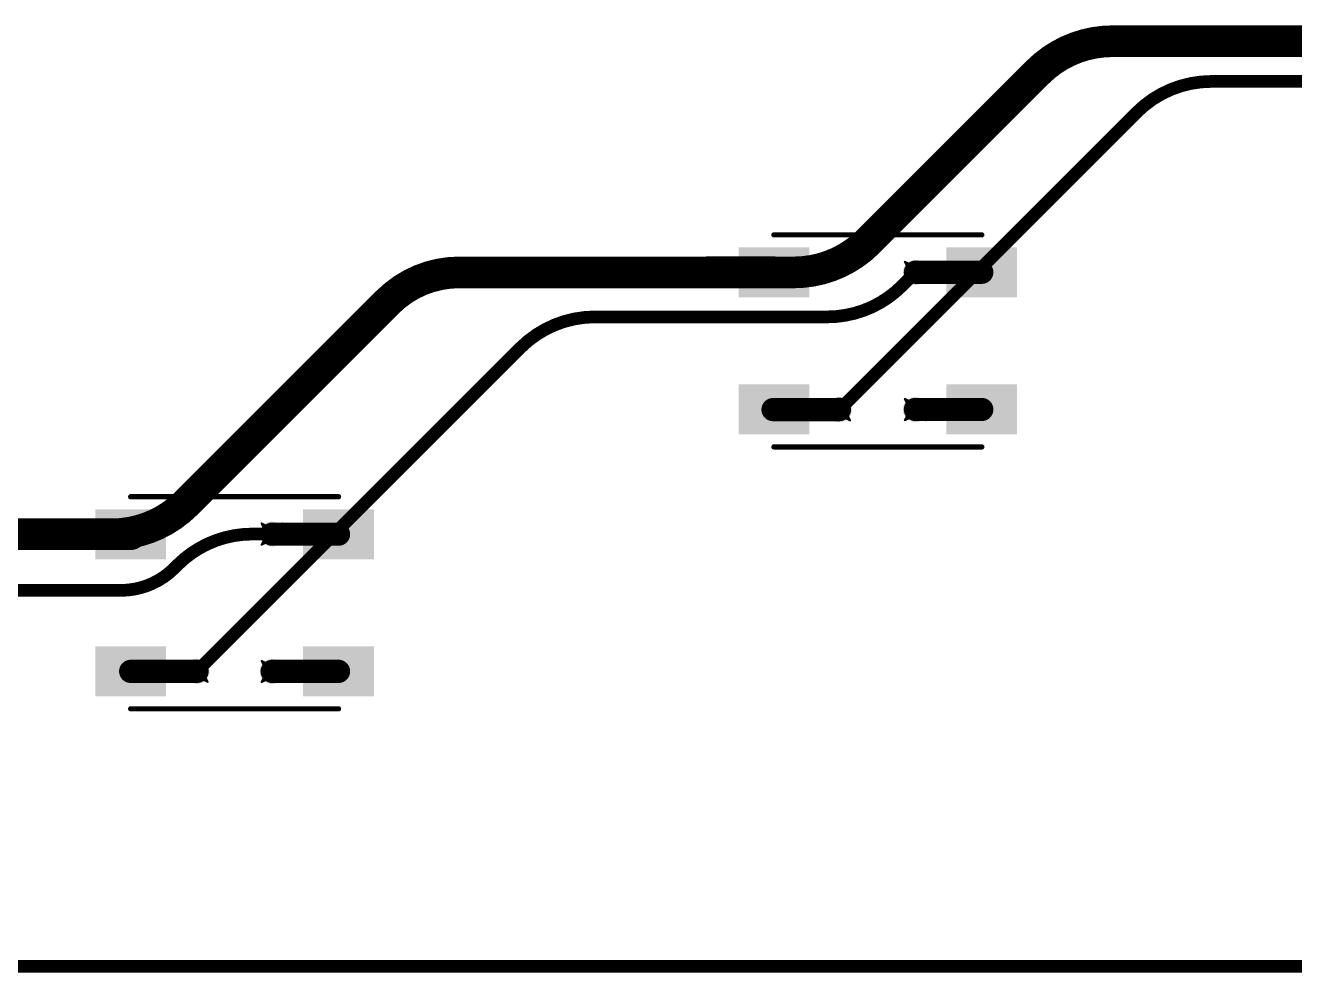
# Model space of a CAD drawing. Header units: inches. Extents: x -11 to 1110, y -7 to 455.
# Drawn here: x 18.08 to 48.62, y 227.36 to 250.14 of the extents above; entities that cross this region are included whole.
import ezdxf

# ---------------------------------------------------------------- set-up
doc = ezdxf.new("R2010")
doc.units = ezdxf.units.IN
for name, color, linetype in [('Bottom Layer', 5, 'Continuous'), ('Drill Drawing', 1, 'Continuous'), ('Top Layer', 1, 'Continuous'), ('Top Overlay', 2, 'Continuous'), ('Top Paste', 8, 'Continuous'), ('Top Solder', 216, 'Continuous'), ('Via Holes', 16, 'Continuous')]:
    doc.layers.add(name, color=color, linetype=linetype)

# ---------------------------------------------------------------- blocks, each defined once
blk = doc.blocks.new('WS2812B_B_W_215')
at = {"layer": 'Top Layer'}
for points in [[(-3.24999985, 2.15000078), (-1.75000031, 2.15000078), (-1.75000031, 1.15000278), (-3.24999985, 1.15000278)], [(3.24999985, 1.15000278), (1.75000031, 1.15000278), (1.75000031, 2.15000078), (3.24999985, 2.15000078)], [(-3.24999985, -1.15000024), (-1.75000031, -1.15000024), (-1.75000031, -2.14999824), (-3.24999985, -2.14999824)], [(1.75000031, -1.15000024), (3.24999985, -1.15000024), (3.24999985, -2.14999824), (1.75000031, -2.14999824)]]:
    blk.add_hatch(color=1, dxfattribs=at).paths.add_polyline_path(points)
at = {"layer": 'Top Paste'}
for points in [[(-3.24999985, 2.15000078), (-1.75000031, 2.15000078), (-1.75000031, 1.15000278), (-3.24999985, 1.15000278)], [(3.24999985, 1.15000278), (1.75000031, 1.15000278), (1.75000031, 2.15000078), (3.24999985, 2.15000078)], [(-3.24999985, -1.15000024), (-1.75000031, -1.15000024), (-1.75000031, -2.14999824), (-3.24999985, -2.14999824)], [(1.75000031, -1.15000024), (3.24999985, -1.15000024), (3.24999985, -2.14999824), (1.75000031, -2.14999824)]]:
    blk.add_hatch(color=8, dxfattribs=at).paths.add_polyline_path(points)
at = {"layer": 'Top Solder'}
for points in [[(-3.35159985, 2.25160078), (-1.64840031, 2.25160078), (-1.64840031, 1.04840278), (-3.35159985, 1.04840278)], [(3.35159985, 1.04840278), (1.64840031, 1.04840278), (1.64840031, 2.25160078), (3.35159985, 2.25160078)], [(-3.35159985, -1.04840024), (-1.64840031, -1.04840024), (-1.64840031, -2.25159824), (-3.35159985, -2.25159824)], [(1.64840031, -1.04840024), (3.35159985, -1.04840024), (3.35159985, -2.25159824), (1.64840031, -2.25159824)]]:
    blk.add_hatch(color=216, dxfattribs=at).paths.add_polyline_path(points)
at = {"layer": 'Top Overlay'}
for points in [[(-2.50000008, 2.55080008, 0.127, 0.127, 0), (2.50000008, 2.55080008, 0.127, 0.127, 0)], [(-3.556, 1.8034, 0.254, 0.254, 0), (-3.429, 1.6764, 0.254, 0.254, 0)], [(-3.556, 1.5494, 0.254, 0.254, 0), (-3.556, 1.8034, 0.254, 0.254, 0)], [(-3.556, 1.5494, 0.254, 0.254, 0), (-3.429, 1.6764, 0.254, 0.254, 0)], [(-2.50000008, -2.55079754, 0.127, 0.127, 0), (2.50000008, -2.55079754, 0.127, 0.127, 0)]]:
    blk.add_lwpolyline(points, format="xyseb", dxfattribs=at)
for points in [[(-2.53175008, 2.55080008, 0.0635, 0.0635, 1), (-2.46825008, 2.55080008, 0.0635, 0.0635, 1)], [(2.46825008, 2.55080008, 0.0635, 0.0635, 1), (2.53175008, 2.55080008, 0.0635, 0.0635, 1)], [(-3.619499999999999, 1.8034, 0.127, 0.127, 1), (-3.4925, 1.8034, 0.127, 0.127, 1)], [(-3.619499999999999, 1.8034, 0.127, 0.127, 1), (-3.4925, 1.8034, 0.127, 0.127, 1)], [(-3.619499999999999, 1.5494, 0.127, 0.127, 1), (-3.4925, 1.5494, 0.127, 0.127, 1)], [(-3.619499999999999, 1.5494, 0.127, 0.127, 1), (-3.4925, 1.5494, 0.127, 0.127, 1)], [(-3.4925, 1.6764, 0.127, 0.127, 1), (-3.3655, 1.6764, 0.127, 0.127, 1)], [(-3.4925, 1.6764, 0.127, 0.127, 1), (-3.3655, 1.6764, 0.127, 0.127, 1)], [(-2.53175008, -2.55079754, 0.0635, 0.0635, 1), (-2.46825008, -2.55079754, 0.0635, 0.0635, 1)], [(2.46825008, -2.55079754, 0.0635, 0.0635, 1), (2.53175008, -2.55079754, 0.0635, 0.0635, 1)]]:
    blk.add_lwpolyline(points, format="xyseb", close=True, dxfattribs=at)
blk = doc.blocks.new('WS2812B_B_W_224')
at = {"layer": 'Top Layer'}
for points in [[(-3.24999985, 2.15000078), (-1.75000031, 2.15000078), (-1.75000031, 1.15000278), (-3.24999985, 1.15000278)], [(3.24999985, 1.15000278), (1.75000031, 1.15000278), (1.75000031, 2.15000078), (3.24999985, 2.15000078)], [(-3.24999985, -1.15000024), (-1.75000031, -1.15000024), (-1.75000031, -2.14999824), (-3.24999985, -2.14999824)], [(1.75000031, -1.15000024), (3.24999985, -1.15000024), (3.24999985, -2.14999824), (1.75000031, -2.14999824)]]:
    blk.add_hatch(color=1, dxfattribs=at).paths.add_polyline_path(points)
at = {"layer": 'Top Paste'}
for points in [[(-3.24999985, 2.15000078), (-1.75000031, 2.15000078), (-1.75000031, 1.15000278), (-3.24999985, 1.15000278)], [(3.24999985, 1.15000278), (1.75000031, 1.15000278), (1.75000031, 2.15000078), (3.24999985, 2.15000078)], [(-3.24999985, -1.15000024), (-1.75000031, -1.15000024), (-1.75000031, -2.14999824), (-3.24999985, -2.14999824)], [(1.75000031, -1.15000024), (3.24999985, -1.15000024), (3.24999985, -2.14999824), (1.75000031, -2.14999824)]]:
    blk.add_hatch(color=8, dxfattribs=at).paths.add_polyline_path(points)
at = {"layer": 'Top Solder'}
for points in [[(-3.35159985, 2.25160078), (-1.64840031, 2.25160078), (-1.64840031, 1.04840278), (-3.35159985, 1.04840278)], [(3.35159985, 1.04840278), (1.64840031, 1.04840278), (1.64840031, 2.25160078), (3.35159985, 2.25160078)], [(-3.35159985, -1.04840024), (-1.64840031, -1.04840024), (-1.64840031, -2.25159824), (-3.35159985, -2.25159824)], [(1.64840031, -1.04840024), (3.35159985, -1.04840024), (3.35159985, -2.25159824), (1.64840031, -2.25159824)]]:
    blk.add_hatch(color=216, dxfattribs=at).paths.add_polyline_path(points)
at = {"layer": 'Top Overlay'}
for points in [[(-2.50000008, 2.55080008, 0.127, 0.127, 0), (2.50000008, 2.55080008, 0.127, 0.127, 0)], [(-3.556, 1.8034, 0.254, 0.254, 0), (-3.429, 1.6764, 0.254, 0.254, 0)], [(-3.556, 1.5494, 0.254, 0.254, 0), (-3.556, 1.8034, 0.254, 0.254, 0)], [(-3.556, 1.5494, 0.254, 0.254, 0), (-3.429, 1.6764, 0.254, 0.254, 0)], [(-2.50000008, -2.55079754, 0.127, 0.127, 0), (2.50000008, -2.55079754, 0.127, 0.127, 0)]]:
    blk.add_lwpolyline(points, format="xyseb", dxfattribs=at)
for points in [[(-2.53175008, 2.55080008, 0.0635, 0.0635, 1), (-2.46825008, 2.55080008, 0.0635, 0.0635, 1)], [(2.46825008, 2.55080008, 0.0635, 0.0635, 1), (2.53175008, 2.55080008, 0.0635, 0.0635, 1)], [(-3.619499999999999, 1.8034, 0.127, 0.127, 1), (-3.4925, 1.8034, 0.127, 0.127, 1)], [(-3.619499999999999, 1.8034, 0.127, 0.127, 1), (-3.4925, 1.8034, 0.127, 0.127, 1)], [(-3.619499999999999, 1.5494, 0.127, 0.127, 1), (-3.4925, 1.5494, 0.127, 0.127, 1)], [(-3.619499999999999, 1.5494, 0.127, 0.127, 1), (-3.4925, 1.5494, 0.127, 0.127, 1)], [(-3.4925, 1.6764, 0.127, 0.127, 1), (-3.3655, 1.6764, 0.127, 0.127, 1)], [(-3.4925, 1.6764, 0.127, 0.127, 1), (-3.3655, 1.6764, 0.127, 0.127, 1)], [(-2.53175008, -2.55079754, 0.0635, 0.0635, 1), (-2.46825008, -2.55079754, 0.0635, 0.0635, 1)], [(2.46825008, -2.55079754, 0.0635, 0.0635, 1), (2.53175008, -2.55079754, 0.0635, 0.0635, 1)]]:
    blk.add_lwpolyline(points, format="xyseb", close=True, dxfattribs=at)

msp = doc.modelspace()

# ---------------------------------------------------------------- hatches: boundary and pattern name
at = {"layer": 'Bottom Layer'}
h = msp.add_hatch(color=5, dxfattribs=at)
edge = h.paths.add_edge_path()
edge.add_arc((34.49517104, 244.19920934), 0.2999994, 0, 360)
h = msp.add_hatch(color=5, dxfattribs=at)
edge = h.paths.add_edge_path()
edge.add_arc((39.4951712, 244.19920934), 0.2999994, 0, 360)
h = msp.add_hatch(color=5, dxfattribs=at)
edge = h.paths.add_edge_path()
edge.add_arc((37.6656219, 240.89581742), 0.2999994, 0, 360)
h = msp.add_hatch(color=5, dxfattribs=at)
edge = h.paths.add_edge_path()
edge.add_arc((39.4951712, 240.89920832), 0.2999994, 0, 360)
h = msp.add_hatch(color=5, dxfattribs=at)
edge = h.paths.add_edge_path()
edge.add_arc((19.02136912, 237.8986098), 0.2999994, 0, 360)
h = msp.add_hatch(color=5, dxfattribs=at)
edge = h.paths.add_edge_path()
edge.add_arc((24.02136928, 237.9053916), 0.2999994, 0, 360)
h = msp.add_hatch(color=5, dxfattribs=at)
edge = h.paths.add_edge_path()
edge.add_arc((22.2126302, 234.60539058), 0.2999994, 0, 360)
h = msp.add_hatch(color=5, dxfattribs=at)
edge = h.paths.add_edge_path()
edge.add_arc((24.02136928, 234.59860878), 0.2999994, 0, 360)
at = {"layer": 'Top Layer'}
h = msp.add_hatch(color=1, dxfattribs=at)
edge = h.paths.add_edge_path()
edge.add_arc((34.49517104, 244.19920934), 0.2999994, 0, 360)
h = msp.add_hatch(color=1, dxfattribs=at)
edge = h.paths.add_edge_path()
edge.add_arc((39.4951712, 244.19920934), 0.2999994, 0, 360)
h = msp.add_hatch(color=1, dxfattribs=at)
edge = h.paths.add_edge_path()
edge.add_arc((37.6656219, 240.89581742), 0.2999994, 0, 360)
h = msp.add_hatch(color=1, dxfattribs=at)
edge = h.paths.add_edge_path()
edge.add_arc((39.4951712, 240.89920832), 0.2999994, 0, 360)
h = msp.add_hatch(color=1, dxfattribs=at)
edge = h.paths.add_edge_path()
edge.add_arc((19.02136912, 237.8986098), 0.2999994, 0, 360)
h = msp.add_hatch(color=1, dxfattribs=at)
edge = h.paths.add_edge_path()
edge.add_arc((24.02136928, 237.9053916), 0.2999994, 0, 360)
h = msp.add_hatch(color=1, dxfattribs=at)
edge = h.paths.add_edge_path()
edge.add_arc((22.2126302, 234.60539058), 0.2999994, 0, 360)
h = msp.add_hatch(color=1, dxfattribs=at)
edge = h.paths.add_edge_path()
edge.add_arc((24.02136928, 234.59860878), 0.2999994, 0, 360)
at = {"layer": 'Via Holes'}
h = msp.add_hatch(color=7, dxfattribs=at)
edge = h.paths.add_edge_path()
edge.add_arc((34.49517104, 244.19920934), 0.1499997, 0, 360)
h = msp.add_hatch(color=7, dxfattribs=at)
edge = h.paths.add_edge_path()
edge.add_arc((39.4951712, 244.19920934), 0.1499997, 0, 360)
h = msp.add_hatch(color=7, dxfattribs=at)
edge = h.paths.add_edge_path()
edge.add_arc((37.6656219, 240.89581742), 0.1499997, 0, 360)
h = msp.add_hatch(color=7, dxfattribs=at)
edge = h.paths.add_edge_path()
edge.add_arc((39.4951712, 240.89920832), 0.1499997, 0, 360)
h = msp.add_hatch(color=7, dxfattribs=at)
edge = h.paths.add_edge_path()
edge.add_arc((19.02136912, 237.8986098), 0.1499997, 0, 360)
h = msp.add_hatch(color=7, dxfattribs=at)
edge = h.paths.add_edge_path()
edge.add_arc((24.02136928, 237.9053916), 0.1499997, 0, 360)
h = msp.add_hatch(color=7, dxfattribs=at)
edge = h.paths.add_edge_path()
edge.add_arc((22.2126302, 234.60539058), 0.1499997, 0, 360)
h = msp.add_hatch(color=7, dxfattribs=at)
edge = h.paths.add_edge_path()
edge.add_arc((24.02136928, 234.59860878), 0.1499997, 0, 360)

# ---------------------------------------------------------------- linework, layer by layer
at = {"layer": 'Bottom Layer'}
for points in [[(42.43826158, 249.01646158, 0.7619999999999999, 0.7619999999999999, -0.198912367379658), (44.23431336, 249.7604098, 0.7619999999999999, 0.7619999999999999, 0)], [(44.23431336, 249.7604098, 0.7619999999999999, 0.7619999999999999, 0), (50.18716912, 249.7604098, 0.7619999999999999, 0.7619999999999999, 0)], [(38.36495756, 244.94315756, 0.7619999999999999, 0.7619999999999999, 0), (42.43826158, 249.01646158, 0.7619999999999999, 0.7619999999999999, 0)], [(44.81885626, 248.04905178, 0.3048, 0.3048, -0.198912367379658), (46.61490804, 248.793, 0.3048, 0.3048, 0)], [(46.61490804, 248.793, 0.3048, 0.3048, 0), (53.16765592, 248.793, 0.3048, 0.3048, 0)], [(37.6656219, 240.89581742, 0.3048, 0.3048, 0), (44.81885626, 248.04905178, 0.3048, 0.3048, 0)], [(38.36495756, 244.94315756, 0.7619999999999999, 0.7619999999999999, -0.198912367379658), (36.56890578, 244.19920934, 0.7619999999999999, 0.7619999999999999, 0)], [(26.797, 243.4844, 0.7619999999999999, 0.7619999999999999, -0.198912367379658), (28.5227014, 244.19920934, 0.7619999999999999, 0.7619999999999999, 0)], [(28.5227014, 244.19920934, 0.7619999999999999, 0.7619999999999999, 0), (34.49517104, 244.19920934, 0.7619999999999999, 0.7619999999999999, 0)], [(34.49517104, 244.19920934, 0.7619999999999999, 0.7619999999999999, 0), (36.56890578, 244.19920934, 0.7619999999999999, 0.7619999999999999, 0)], [(39.16871008, 243.87274822, 0.3048, 0.3048, 0), (39.4951712, 244.19920934, 0.3048, 0.3048, 0)], [(39.16871008, 243.87274822, 0.3048, 0.3048, -0.198912367379658), (37.3726583, 243.1288, 0.3048, 0.3048, 0)], [(21.95515802, 238.64255802, 0.7619999999999999, 0.7619999999999999, 0), (26.797, 243.4844, 0.7619999999999999, 0.7619999999999999, 0)], [(29.9920914, 242.38485178, 0.3048, 0.3048, -0.198912367379658), (31.78814318, 243.1288, 0.3048, 0.3048, 0)], [(31.78814318, 243.1288, 0.3048, 0.3048, 0), (37.3726583, 243.1288, 0.3048, 0.3048, 0)], [(22.2126302, 234.60539058, 0.3048, 0.3048, 0), (29.9920914, 242.38485178, 0.3048, 0.3048, 0)], [(37.64480914, 240.89920832, 0.5588, 0.5588, 0), (37.65351879999999, 240.90791798, 0.5588, 0.5588, 0)], [(21.95515802, 238.64255802, 0.7619999999999999, 0.7619999999999999, -0.198912367379658), (20.15910624, 237.8986098, 0.7619999999999999, 0.7619999999999999, 0)], [(15.50691336, 237.8986098, 0.7619999999999999, 0.7619999999999999, 0), (19.02136912, 237.8986098, 0.7619999999999999, 0.7619999999999999, 0)], [(19.02136912, 237.8986098, 0.7619999999999999, 0.7619999999999999, 0), (20.15910624, 237.8986098, 0.7619999999999999, 0.7619999999999999, 0)], [(21.74404338, 237.16144338, 0.3048, 0.3048, -0.198912367379658), (23.54009516, 237.9053916, 0.3048, 0.3048, 0)], [(23.54009516, 237.9053916, 0.3048, 0.3048, 0), (24.02136928, 237.9053916, 0.3048, 0.3048, 0)], [(21.6662, 237.0836, 0.3048, 0.3048, 0), (21.74404338, 237.16144338, 0.3048, 0.3048, 0)], [(21.6662, 237.0836, 0.3048, 0.3048, -0.198912367379658), (20.3784581, 236.5502, 0.3048, 0.3048, 0)], [(15.621, 236.5502, 0.3048, 0.3048, 0), (20.3784581, 236.5502, 0.3048, 0.3048, 0)], [(13.3096, 227.5078, 0.3048, 0.3048, 0), (110.1598, 227.5078, 0.3048, 0.3048, 0)]]:
    msp.add_lwpolyline(points, format="xyseb", dxfattribs=at)
for points in [[(44.04381335999999, 249.7604098, 0.3809999999999999, 0.3809999999999999, 1), (44.42481335999999, 249.7604098, 0.3809999999999999, 0.3809999999999999, 1)], [(44.04381335999999, 249.7604098, 0.3809999999999999, 0.3809999999999999, 1), (44.42481335999999, 249.7604098, 0.3809999999999999, 0.3809999999999999, 1)], [(42.24776158, 249.01646158, 0.3809999999999999, 0.3809999999999999, 1), (42.62876158, 249.01646158, 0.3809999999999999, 0.3809999999999999, 1)], [(42.24776158, 249.01646158, 0.3809999999999999, 0.3809999999999999, 1), (42.62876158, 249.01646158, 0.3809999999999999, 0.3809999999999999, 1)], [(46.53870804, 248.793, 0.1524, 0.1524, 1), (46.69110804, 248.793, 0.1524, 0.1524, 1)], [(46.53870804, 248.793, 0.1524, 0.1524, 1), (46.69110804, 248.793, 0.1524, 0.1524, 1)], [(44.74265626, 248.04905178, 0.1524, 0.1524, 1), (44.89505626, 248.04905178, 0.1524, 0.1524, 1)], [(44.74265626, 248.04905178, 0.1524, 0.1524, 1), (44.89505626, 248.04905178, 0.1524, 0.1524, 1)], [(38.17445756, 244.94315756, 0.3809999999999999, 0.3809999999999999, 1), (38.55545755999999, 244.94315756, 0.3809999999999999, 0.3809999999999999, 1)], [(38.17445756, 244.94315756, 0.3809999999999999, 0.3809999999999999, 1), (38.55545755999999, 244.94315756, 0.3809999999999999, 0.3809999999999999, 1)], [(28.3322014, 244.19920934, 0.3809999999999999, 0.3809999999999999, 1), (28.7132014, 244.19920934, 0.3809999999999999, 0.3809999999999999, 1)], [(28.3322014, 244.19920934, 0.3809999999999999, 0.3809999999999999, 1), (28.7132014, 244.19920934, 0.3809999999999999, 0.3809999999999999, 1)], [(34.30467104, 244.19920934, 0.3809999999999999, 0.3809999999999999, 1), (34.68567104, 244.19920934, 0.3809999999999999, 0.3809999999999999, 1)], [(34.30467104, 244.19920934, 0.3809999999999999, 0.3809999999999999, 1), (34.68567104, 244.19920934, 0.3809999999999999, 0.3809999999999999, 1)], [(36.37840578, 244.19920934, 0.3809999999999999, 0.3809999999999999, 1), (36.75940577999999, 244.19920934, 0.3809999999999999, 0.3809999999999999, 1)], [(36.37840578, 244.19920934, 0.3809999999999999, 0.3809999999999999, 1), (36.75940577999999, 244.19920934, 0.3809999999999999, 0.3809999999999999, 1)], [(39.41897119999999, 244.19920934, 0.1524, 0.1524, 1), (39.57137119999999, 244.19920934, 0.1524, 0.1524, 1)], [(39.09251008, 243.87274822, 0.1524, 0.1524, 1), (39.24491008, 243.87274822, 0.1524, 0.1524, 1)], [(39.09251008, 243.87274822, 0.1524, 0.1524, 1), (39.24491008, 243.87274822, 0.1524, 0.1524, 1)], [(26.6065, 243.4844, 0.3809999999999999, 0.3809999999999999, 1), (26.9875, 243.4844, 0.3809999999999999, 0.3809999999999999, 1)], [(26.6065, 243.4844, 0.3809999999999999, 0.3809999999999999, 1), (26.9875, 243.4844, 0.3809999999999999, 0.3809999999999999, 1)], [(31.71194318, 243.1288, 0.1524, 0.1524, 1), (31.86434318, 243.1288, 0.1524, 0.1524, 1)], [(31.71194318, 243.1288, 0.1524, 0.1524, 1), (31.86434318, 243.1288, 0.1524, 0.1524, 1)], [(37.2964583, 243.1288, 0.1524, 0.1524, 1), (37.4488583, 243.1288, 0.1524, 0.1524, 1)], [(37.2964583, 243.1288, 0.1524, 0.1524, 1), (37.4488583, 243.1288, 0.1524, 0.1524, 1)], [(29.9158914, 242.38485178, 0.1524, 0.1524, 1), (30.0682914, 242.38485178, 0.1524, 0.1524, 1)], [(29.9158914, 242.38485178, 0.1524, 0.1524, 1), (30.0682914, 242.38485178, 0.1524, 0.1524, 1)], [(37.50510913999999, 240.89920832, 0.2794, 0.2794, 1), (37.78450914, 240.89920832, 0.2794, 0.2794, 1)], [(37.5138188, 240.90791798, 0.2794, 0.2794, 1), (37.7932188, 240.90791798, 0.2794, 0.2794, 1)], [(37.5894219, 240.89581742, 0.1524, 0.1524, 1), (37.7418219, 240.89581742, 0.1524, 0.1524, 1)], [(21.76465802, 238.64255802, 0.3809999999999999, 0.3809999999999999, 1), (22.14565802, 238.64255802, 0.3809999999999999, 0.3809999999999999, 1)], [(21.76465802, 238.64255802, 0.3809999999999999, 0.3809999999999999, 1), (22.14565802, 238.64255802, 0.3809999999999999, 0.3809999999999999, 1)], [(18.83086912, 237.8986098, 0.3809999999999999, 0.3809999999999999, 1), (19.21186912, 237.8986098, 0.3809999999999999, 0.3809999999999999, 1)], [(18.83086912, 237.8986098, 0.3809999999999999, 0.3809999999999999, 1), (19.21186912, 237.8986098, 0.3809999999999999, 0.3809999999999999, 1)], [(19.96860624, 237.8986098, 0.3809999999999999, 0.3809999999999999, 1), (20.34960624, 237.8986098, 0.3809999999999999, 0.3809999999999999, 1)], [(19.96860624, 237.8986098, 0.3809999999999999, 0.3809999999999999, 1), (20.34960624, 237.8986098, 0.3809999999999999, 0.3809999999999999, 1)], [(23.46389516, 237.9053916, 0.1524, 0.1524, 1), (23.61629516, 237.9053916, 0.1524, 0.1524, 1)], [(23.46389516, 237.9053916, 0.1524, 0.1524, 1), (23.61629516, 237.9053916, 0.1524, 0.1524, 1)], [(23.94516928, 237.9053916, 0.1524, 0.1524, 1), (24.09756928, 237.9053916, 0.1524, 0.1524, 1)], [(21.66784338, 237.16144338, 0.1524, 0.1524, 1), (21.82024338, 237.16144338, 0.1524, 0.1524, 1)], [(21.66784338, 237.16144338, 0.1524, 0.1524, 1), (21.82024338, 237.16144338, 0.1524, 0.1524, 1)], [(21.59, 237.0836, 0.1524, 0.1524, 1), (21.7424, 237.0836, 0.1524, 0.1524, 1)], [(21.59, 237.0836, 0.1524, 0.1524, 1), (21.7424, 237.0836, 0.1524, 0.1524, 1)], [(20.3022581, 236.5502, 0.1524, 0.1524, 1), (20.4546581, 236.5502, 0.1524, 0.1524, 1)], [(20.3022581, 236.5502, 0.1524, 0.1524, 1), (20.4546581, 236.5502, 0.1524, 0.1524, 1)], [(22.1364302, 234.60539058, 0.1524, 0.1524, 1), (22.2888302, 234.60539058, 0.1524, 0.1524, 1)]]:
    msp.add_lwpolyline(points, format="xyseb", close=True, dxfattribs=at)
at = {"layer": 'Drill Drawing'}
for points in [[(34.24117104, 244.45320934, 0.0508, 0.0508, 0), (34.49517104, 244.32620934, 0.0508, 0.0508, 0)], [(34.24117104, 244.45320934, 0.0508, 0.0508, 0), (34.36817104, 244.19920934, 0.0508, 0.0508, 0)], [(34.49517104, 244.32620934, 0.0508, 0.0508, 0), (34.74917103999999, 244.45320934, 0.0508, 0.0508, 0)], [(34.62217104, 244.19920934, 0.0508, 0.0508, 0), (34.74917103999999, 244.45320934, 0.0508, 0.0508, 0)], [(39.2411712, 244.45320934, 0.0508, 0.0508, 0), (39.4951712, 244.32620934, 0.0508, 0.0508, 0)], [(39.2411712, 244.45320934, 0.0508, 0.0508, 0), (39.3681712, 244.19920934, 0.0508, 0.0508, 0)], [(39.4951712, 244.32620934, 0.0508, 0.0508, 0), (39.7491712, 244.45320934, 0.0508, 0.0508, 0)], [(39.6221712, 244.19920934, 0.0508, 0.0508, 0), (39.7491712, 244.45320934, 0.0508, 0.0508, 0)], [(34.24117104, 243.94520934, 0.0508, 0.0508, 0), (34.36817104, 244.19920934, 0.0508, 0.0508, 0)], [(34.24117104, 243.94520934, 0.0508, 0.0508, 0), (34.49517104, 244.07220934, 0.0508, 0.0508, 0)], [(34.49517104, 244.07220934, 0.0508, 0.0508, 0), (34.74917103999999, 243.94520934, 0.0508, 0.0508, 0)], [(34.62217104, 244.19920934, 0.0508, 0.0508, 0), (34.74917103999999, 243.94520934, 0.0508, 0.0508, 0)], [(39.2411712, 243.94520934, 0.0508, 0.0508, 0), (39.3681712, 244.19920934, 0.0508, 0.0508, 0)], [(39.2411712, 243.94520934, 0.0508, 0.0508, 0), (39.4951712, 244.07220934, 0.0508, 0.0508, 0)], [(39.4951712, 244.07220934, 0.0508, 0.0508, 0), (39.7491712, 243.94520934, 0.0508, 0.0508, 0)], [(39.6221712, 244.19920934, 0.0508, 0.0508, 0), (39.7491712, 243.94520934, 0.0508, 0.0508, 0)], [(37.4116219, 241.14981742, 0.0508, 0.0508, 0), (37.6656219, 241.02281742, 0.0508, 0.0508, 0)], [(37.4116219, 241.14981742, 0.0508, 0.0508, 0), (37.5386219, 240.89581742, 0.0508, 0.0508, 0)], [(37.4116219, 240.64181742, 0.0508, 0.0508, 0), (37.5386219, 240.89581742, 0.0508, 0.0508, 0)], [(37.6656219, 241.02281742, 0.0508, 0.0508, 0), (37.9196219, 241.14981742, 0.0508, 0.0508, 0)], [(37.7926219, 240.89581742, 0.0508, 0.0508, 0), (37.9196219, 241.14981742, 0.0508, 0.0508, 0)], [(37.7926219, 240.89581742, 0.0508, 0.0508, 0), (37.9196219, 240.64181742, 0.0508, 0.0508, 0)], [(39.2411712, 241.15320832, 0.0508, 0.0508, 0), (39.4951712, 241.02620832, 0.0508, 0.0508, 0)], [(39.2411712, 241.15320832, 0.0508, 0.0508, 0), (39.3681712, 240.89920832, 0.0508, 0.0508, 0)], [(39.2411712, 240.64520832, 0.0508, 0.0508, 0), (39.3681712, 240.89920832, 0.0508, 0.0508, 0)], [(39.4951712, 241.02620832, 0.0508, 0.0508, 0), (39.7491712, 241.15320832, 0.0508, 0.0508, 0)], [(39.6221712, 240.89920832, 0.0508, 0.0508, 0), (39.7491712, 241.15320832, 0.0508, 0.0508, 0)], [(39.6221712, 240.89920832, 0.0508, 0.0508, 0), (39.7491712, 240.64520832, 0.0508, 0.0508, 0)], [(37.4116219, 240.64181742, 0.0508, 0.0508, 0), (37.6656219, 240.76881742, 0.0508, 0.0508, 0)], [(37.6656219, 240.76881742, 0.0508, 0.0508, 0), (37.9196219, 240.64181742, 0.0508, 0.0508, 0)], [(39.2411712, 240.64520832, 0.0508, 0.0508, 0), (39.4951712, 240.77220832, 0.0508, 0.0508, 0)], [(39.4951712, 240.77220832, 0.0508, 0.0508, 0), (39.7491712, 240.64520832, 0.0508, 0.0508, 0)], [(18.76736912, 238.1526098, 0.0508, 0.0508, 0), (19.02136912, 238.0256098, 0.0508, 0.0508, 0)], [(18.76736912, 238.1526098, 0.0508, 0.0508, 0), (18.89436912, 237.8986098, 0.0508, 0.0508, 0)], [(19.02136912, 238.0256098, 0.0508, 0.0508, 0), (19.27536912, 238.1526098, 0.0508, 0.0508, 0)], [(19.14836912, 237.8986098, 0.0508, 0.0508, 0), (19.27536912, 238.1526098, 0.0508, 0.0508, 0)], [(23.76736928, 238.1593916, 0.0508, 0.0508, 0), (24.02136928, 238.0323916, 0.0508, 0.0508, 0)], [(23.76736928, 238.1593916, 0.0508, 0.0508, 0), (23.89436928, 237.9053916, 0.0508, 0.0508, 0)], [(24.02136928, 238.0323916, 0.0508, 0.0508, 0), (24.27536928, 238.1593916, 0.0508, 0.0508, 0)], [(24.14836928, 237.9053916, 0.0508, 0.0508, 0), (24.27536928, 238.1593916, 0.0508, 0.0508, 0)], [(18.76736912, 237.6446098, 0.0508, 0.0508, 0), (18.89436912, 237.8986098, 0.0508, 0.0508, 0)], [(19.14836912, 237.8986098, 0.0508, 0.0508, 0), (19.27536912, 237.6446098, 0.0508, 0.0508, 0)], [(23.76736928, 237.6513916, 0.0508, 0.0508, 0), (23.89436928, 237.9053916, 0.0508, 0.0508, 0)], [(24.14836928, 237.9053916, 0.0508, 0.0508, 0), (24.27536928, 237.6513916, 0.0508, 0.0508, 0)], [(18.76736912, 237.6446098, 0.0508, 0.0508, 0), (19.02136912, 237.7716098, 0.0508, 0.0508, 0)], [(19.02136912, 237.7716098, 0.0508, 0.0508, 0), (19.27536912, 237.6446098, 0.0508, 0.0508, 0)], [(23.76736928, 237.6513916, 0.0508, 0.0508, 0), (24.02136928, 237.7783916, 0.0508, 0.0508, 0)], [(24.02136928, 237.7783916, 0.0508, 0.0508, 0), (24.27536928, 237.6513916, 0.0508, 0.0508, 0)], [(21.9586302, 234.85939058, 0.0508, 0.0508, 0), (22.2126302, 234.73239058, 0.0508, 0.0508, 0)], [(21.9586302, 234.85939058, 0.0508, 0.0508, 0), (22.0856302, 234.60539058, 0.0508, 0.0508, 0)], [(22.2126302, 234.73239058, 0.0508, 0.0508, 0), (22.4666302, 234.85939058, 0.0508, 0.0508, 0)], [(22.3396302, 234.60539058, 0.0508, 0.0508, 0), (22.4666302, 234.85939058, 0.0508, 0.0508, 0)], [(23.76736928, 234.85260878, 0.0508, 0.0508, 0), (24.02136928, 234.72560878, 0.0508, 0.0508, 0)], [(23.76736928, 234.85260878, 0.0508, 0.0508, 0), (23.89436928, 234.59860878, 0.0508, 0.0508, 0)], [(24.02136928, 234.72560878, 0.0508, 0.0508, 0), (24.27536928, 234.85260878, 0.0508, 0.0508, 0)], [(24.14836928, 234.59860878, 0.0508, 0.0508, 0), (24.27536928, 234.85260878, 0.0508, 0.0508, 0)], [(21.9586302, 234.35139058, 0.0508, 0.0508, 0), (22.0856302, 234.60539058, 0.0508, 0.0508, 0)], [(21.9586302, 234.35139058, 0.0508, 0.0508, 0), (22.2126302, 234.47839058, 0.0508, 0.0508, 0)], [(22.2126302, 234.47839058, 0.0508, 0.0508, 0), (22.4666302, 234.35139058, 0.0508, 0.0508, 0)], [(22.3396302, 234.60539058, 0.0508, 0.0508, 0), (22.4666302, 234.35139058, 0.0508, 0.0508, 0)], [(23.76736928, 234.34460878, 0.0508, 0.0508, 0), (23.89436928, 234.59860878, 0.0508, 0.0508, 0)], [(24.14836928, 234.59860878, 0.0508, 0.0508, 0), (24.27536928, 234.34460878, 0.0508, 0.0508, 0)], [(23.76736928, 234.34460878, 0.0508, 0.0508, 0), (24.02136928, 234.47160878, 0.0508, 0.0508, 0)], [(24.02136928, 234.47160878, 0.0508, 0.0508, 0), (24.27536928, 234.34460878, 0.0508, 0.0508, 0)]]:
    msp.add_lwpolyline(points, format="xyseb", dxfattribs=at)
for points in [[(34.22847104, 244.45320934, 0.0254, 0.0254, 1), (34.25387104, 244.45320934, 0.0254, 0.0254, 1)], [(34.22847104, 244.45320934, 0.0254, 0.0254, 1), (34.25387104, 244.45320934, 0.0254, 0.0254, 1)], [(34.48247104, 244.32620934, 0.0254, 0.0254, 1), (34.50787104, 244.32620934, 0.0254, 0.0254, 1)], [(34.48247104, 244.32620934, 0.0254, 0.0254, 1), (34.50787104, 244.32620934, 0.0254, 0.0254, 1)], [(34.73647104, 244.45320934, 0.0254, 0.0254, 1), (34.76187104, 244.45320934, 0.0254, 0.0254, 1)], [(34.73647104, 244.45320934, 0.0254, 0.0254, 1), (34.76187104, 244.45320934, 0.0254, 0.0254, 1)], [(39.22847119999999, 244.45320934, 0.0254, 0.0254, 1), (39.2538712, 244.45320934, 0.0254, 0.0254, 1)], [(39.22847119999999, 244.45320934, 0.0254, 0.0254, 1), (39.2538712, 244.45320934, 0.0254, 0.0254, 1)], [(39.4824712, 244.32620934, 0.0254, 0.0254, 1), (39.5078712, 244.32620934, 0.0254, 0.0254, 1)], [(39.4824712, 244.32620934, 0.0254, 0.0254, 1), (39.5078712, 244.32620934, 0.0254, 0.0254, 1)], [(39.7364712, 244.45320934, 0.0254, 0.0254, 1), (39.7618712, 244.45320934, 0.0254, 0.0254, 1)], [(39.7364712, 244.45320934, 0.0254, 0.0254, 1), (39.7618712, 244.45320934, 0.0254, 0.0254, 1)], [(34.22847104, 243.94520934, 0.0254, 0.0254, 1), (34.25387104, 243.94520934, 0.0254, 0.0254, 1)], [(34.22847104, 243.94520934, 0.0254, 0.0254, 1), (34.25387104, 243.94520934, 0.0254, 0.0254, 1)], [(34.35547104, 244.19920934, 0.0254, 0.0254, 1), (34.38087104, 244.19920934, 0.0254, 0.0254, 1)], [(34.35547104, 244.19920934, 0.0254, 0.0254, 1), (34.38087104, 244.19920934, 0.0254, 0.0254, 1)], [(34.48247104, 244.07220934, 0.0254, 0.0254, 1), (34.50787104, 244.07220934, 0.0254, 0.0254, 1)], [(34.48247104, 244.07220934, 0.0254, 0.0254, 1), (34.50787104, 244.07220934, 0.0254, 0.0254, 1)], [(34.60947104, 244.19920934, 0.0254, 0.0254, 1), (34.63487104, 244.19920934, 0.0254, 0.0254, 1)], [(34.60947104, 244.19920934, 0.0254, 0.0254, 1), (34.63487104, 244.19920934, 0.0254, 0.0254, 1)], [(34.73647104, 243.94520934, 0.0254, 0.0254, 1), (34.76187104, 243.94520934, 0.0254, 0.0254, 1)], [(34.73647104, 243.94520934, 0.0254, 0.0254, 1), (34.76187104, 243.94520934, 0.0254, 0.0254, 1)], [(39.22847119999999, 243.94520934, 0.0254, 0.0254, 1), (39.2538712, 243.94520934, 0.0254, 0.0254, 1)], [(39.22847119999999, 243.94520934, 0.0254, 0.0254, 1), (39.2538712, 243.94520934, 0.0254, 0.0254, 1)], [(39.3554712, 244.19920934, 0.0254, 0.0254, 1), (39.38087119999999, 244.19920934, 0.0254, 0.0254, 1)], [(39.3554712, 244.19920934, 0.0254, 0.0254, 1), (39.38087119999999, 244.19920934, 0.0254, 0.0254, 1)], [(39.4824712, 244.07220934, 0.0254, 0.0254, 1), (39.5078712, 244.07220934, 0.0254, 0.0254, 1)], [(39.4824712, 244.07220934, 0.0254, 0.0254, 1), (39.5078712, 244.07220934, 0.0254, 0.0254, 1)], [(39.6094712, 244.19920934, 0.0254, 0.0254, 1), (39.6348712, 244.19920934, 0.0254, 0.0254, 1)], [(39.6094712, 244.19920934, 0.0254, 0.0254, 1), (39.6348712, 244.19920934, 0.0254, 0.0254, 1)], [(39.7364712, 243.94520934, 0.0254, 0.0254, 1), (39.7618712, 243.94520934, 0.0254, 0.0254, 1)], [(39.7364712, 243.94520934, 0.0254, 0.0254, 1), (39.7618712, 243.94520934, 0.0254, 0.0254, 1)], [(37.3989219, 241.14981742, 0.0254, 0.0254, 1), (37.4243219, 241.14981742, 0.0254, 0.0254, 1)], [(37.3989219, 241.14981742, 0.0254, 0.0254, 1), (37.4243219, 241.14981742, 0.0254, 0.0254, 1)], [(37.5259219, 240.89581742, 0.0254, 0.0254, 1), (37.5513219, 240.89581742, 0.0254, 0.0254, 1)], [(37.5259219, 240.89581742, 0.0254, 0.0254, 1), (37.5513219, 240.89581742, 0.0254, 0.0254, 1)], [(37.6529219, 241.02281742, 0.0254, 0.0254, 1), (37.6783219, 241.02281742, 0.0254, 0.0254, 1)], [(37.6529219, 241.02281742, 0.0254, 0.0254, 1), (37.6783219, 241.02281742, 0.0254, 0.0254, 1)], [(37.7799219, 240.89581742, 0.0254, 0.0254, 1), (37.8053219, 240.89581742, 0.0254, 0.0254, 1)], [(37.7799219, 240.89581742, 0.0254, 0.0254, 1), (37.8053219, 240.89581742, 0.0254, 0.0254, 1)], [(37.9069219, 241.14981742, 0.0254, 0.0254, 1), (37.9323219, 241.14981742, 0.0254, 0.0254, 1)], [(37.9069219, 241.14981742, 0.0254, 0.0254, 1), (37.9323219, 241.14981742, 0.0254, 0.0254, 1)], [(39.22847119999999, 241.15320832, 0.0254, 0.0254, 1), (39.2538712, 241.15320832, 0.0254, 0.0254, 1)], [(39.22847119999999, 241.15320832, 0.0254, 0.0254, 1), (39.2538712, 241.15320832, 0.0254, 0.0254, 1)], [(39.3554712, 240.89920832, 0.0254, 0.0254, 1), (39.38087119999999, 240.89920832, 0.0254, 0.0254, 1)], [(39.3554712, 240.89920832, 0.0254, 0.0254, 1), (39.38087119999999, 240.89920832, 0.0254, 0.0254, 1)], [(39.4824712, 241.02620832, 0.0254, 0.0254, 1), (39.5078712, 241.02620832, 0.0254, 0.0254, 1)], [(39.4824712, 241.02620832, 0.0254, 0.0254, 1), (39.5078712, 241.02620832, 0.0254, 0.0254, 1)], [(39.6094712, 240.89920832, 0.0254, 0.0254, 1), (39.6348712, 240.89920832, 0.0254, 0.0254, 1)], [(39.6094712, 240.89920832, 0.0254, 0.0254, 1), (39.6348712, 240.89920832, 0.0254, 0.0254, 1)], [(39.7364712, 241.15320832, 0.0254, 0.0254, 1), (39.7618712, 241.15320832, 0.0254, 0.0254, 1)], [(39.7364712, 241.15320832, 0.0254, 0.0254, 1), (39.7618712, 241.15320832, 0.0254, 0.0254, 1)], [(37.3989219, 240.64181742, 0.0254, 0.0254, 1), (37.4243219, 240.64181742, 0.0254, 0.0254, 1)], [(37.3989219, 240.64181742, 0.0254, 0.0254, 1), (37.4243219, 240.64181742, 0.0254, 0.0254, 1)], [(37.6529219, 240.76881742, 0.0254, 0.0254, 1), (37.6783219, 240.76881742, 0.0254, 0.0254, 1)], [(37.6529219, 240.76881742, 0.0254, 0.0254, 1), (37.6783219, 240.76881742, 0.0254, 0.0254, 1)], [(37.9069219, 240.64181742, 0.0254, 0.0254, 1), (37.9323219, 240.64181742, 0.0254, 0.0254, 1)], [(37.9069219, 240.64181742, 0.0254, 0.0254, 1), (37.9323219, 240.64181742, 0.0254, 0.0254, 1)], [(39.22847119999999, 240.64520832, 0.0254, 0.0254, 1), (39.2538712, 240.64520832, 0.0254, 0.0254, 1)], [(39.22847119999999, 240.64520832, 0.0254, 0.0254, 1), (39.2538712, 240.64520832, 0.0254, 0.0254, 1)], [(39.4824712, 240.77220832, 0.0254, 0.0254, 1), (39.5078712, 240.77220832, 0.0254, 0.0254, 1)], [(39.4824712, 240.77220832, 0.0254, 0.0254, 1), (39.5078712, 240.77220832, 0.0254, 0.0254, 1)], [(39.7364712, 240.64520832, 0.0254, 0.0254, 1), (39.7618712, 240.64520832, 0.0254, 0.0254, 1)], [(39.7364712, 240.64520832, 0.0254, 0.0254, 1), (39.7618712, 240.64520832, 0.0254, 0.0254, 1)], [(18.75466912, 238.1526098, 0.0254, 0.0254, 1), (18.78006912, 238.1526098, 0.0254, 0.0254, 1)], [(18.75466912, 238.1526098, 0.0254, 0.0254, 1), (18.78006912, 238.1526098, 0.0254, 0.0254, 1)], [(19.26266912, 238.1526098, 0.0254, 0.0254, 1), (19.28806912, 238.1526098, 0.0254, 0.0254, 1)], [(19.26266912, 238.1526098, 0.0254, 0.0254, 1), (19.28806912, 238.1526098, 0.0254, 0.0254, 1)], [(23.75466928, 238.1593916, 0.0254, 0.0254, 1), (23.78006928, 238.1593916, 0.0254, 0.0254, 1)], [(23.75466928, 238.1593916, 0.0254, 0.0254, 1), (23.78006928, 238.1593916, 0.0254, 0.0254, 1)], [(24.26266928, 238.1593916, 0.0254, 0.0254, 1), (24.28806928, 238.1593916, 0.0254, 0.0254, 1)], [(24.26266928, 238.1593916, 0.0254, 0.0254, 1), (24.28806928, 238.1593916, 0.0254, 0.0254, 1)], [(18.88166912, 237.8986098, 0.0254, 0.0254, 1), (18.90706912, 237.8986098, 0.0254, 0.0254, 1)], [(18.88166912, 237.8986098, 0.0254, 0.0254, 1), (18.90706912, 237.8986098, 0.0254, 0.0254, 1)], [(19.00866912, 238.0256098, 0.0254, 0.0254, 1), (19.03406912, 238.0256098, 0.0254, 0.0254, 1)], [(19.00866912, 238.0256098, 0.0254, 0.0254, 1), (19.03406912, 238.0256098, 0.0254, 0.0254, 1)], [(19.13566912, 237.8986098, 0.0254, 0.0254, 1), (19.16106912, 237.8986098, 0.0254, 0.0254, 1)], [(19.13566912, 237.8986098, 0.0254, 0.0254, 1), (19.16106912, 237.8986098, 0.0254, 0.0254, 1)], [(23.88166928, 237.9053916, 0.0254, 0.0254, 1), (23.90706928, 237.9053916, 0.0254, 0.0254, 1)], [(23.88166928, 237.9053916, 0.0254, 0.0254, 1), (23.90706928, 237.9053916, 0.0254, 0.0254, 1)], [(24.00866928, 238.0323916, 0.0254, 0.0254, 1), (24.03406928, 238.0323916, 0.0254, 0.0254, 1)], [(24.00866928, 238.0323916, 0.0254, 0.0254, 1), (24.03406928, 238.0323916, 0.0254, 0.0254, 1)], [(24.13566928, 237.9053916, 0.0254, 0.0254, 1), (24.16106928, 237.9053916, 0.0254, 0.0254, 1)], [(24.13566928, 237.9053916, 0.0254, 0.0254, 1), (24.16106928, 237.9053916, 0.0254, 0.0254, 1)], [(18.75466912, 237.6446098, 0.0254, 0.0254, 1), (18.78006912, 237.6446098, 0.0254, 0.0254, 1)], [(18.75466912, 237.6446098, 0.0254, 0.0254, 1), (18.78006912, 237.6446098, 0.0254, 0.0254, 1)], [(19.00866912, 237.7716098, 0.0254, 0.0254, 1), (19.03406912, 237.7716098, 0.0254, 0.0254, 1)], [(19.00866912, 237.7716098, 0.0254, 0.0254, 1), (19.03406912, 237.7716098, 0.0254, 0.0254, 1)], [(19.26266912, 237.6446098, 0.0254, 0.0254, 1), (19.28806912, 237.6446098, 0.0254, 0.0254, 1)], [(19.26266912, 237.6446098, 0.0254, 0.0254, 1), (19.28806912, 237.6446098, 0.0254, 0.0254, 1)], [(23.75466928, 237.6513916, 0.0254, 0.0254, 1), (23.78006928, 237.6513916, 0.0254, 0.0254, 1)], [(23.75466928, 237.6513916, 0.0254, 0.0254, 1), (23.78006928, 237.6513916, 0.0254, 0.0254, 1)], [(24.00866928, 237.7783916, 0.0254, 0.0254, 1), (24.03406928, 237.7783916, 0.0254, 0.0254, 1)], [(24.00866928, 237.7783916, 0.0254, 0.0254, 1), (24.03406928, 237.7783916, 0.0254, 0.0254, 1)], [(24.26266928, 237.6513916, 0.0254, 0.0254, 1), (24.28806928, 237.6513916, 0.0254, 0.0254, 1)], [(24.26266928, 237.6513916, 0.0254, 0.0254, 1), (24.28806928, 237.6513916, 0.0254, 0.0254, 1)], [(21.9459302, 234.85939058, 0.0254, 0.0254, 1), (21.9713302, 234.85939058, 0.0254, 0.0254, 1)], [(21.9459302, 234.85939058, 0.0254, 0.0254, 1), (21.9713302, 234.85939058, 0.0254, 0.0254, 1)], [(22.4539302, 234.85939058, 0.0254, 0.0254, 1), (22.4793302, 234.85939058, 0.0254, 0.0254, 1)], [(22.4539302, 234.85939058, 0.0254, 0.0254, 1), (22.4793302, 234.85939058, 0.0254, 0.0254, 1)], [(23.75466928, 234.85260878, 0.0254, 0.0254, 1), (23.78006928, 234.85260878, 0.0254, 0.0254, 1)], [(23.75466928, 234.85260878, 0.0254, 0.0254, 1), (23.78006928, 234.85260878, 0.0254, 0.0254, 1)], [(24.26266928, 234.85260878, 0.0254, 0.0254, 1), (24.28806928, 234.85260878, 0.0254, 0.0254, 1)], [(24.26266928, 234.85260878, 0.0254, 0.0254, 1), (24.28806928, 234.85260878, 0.0254, 0.0254, 1)], [(22.0729302, 234.60539058, 0.0254, 0.0254, 1), (22.0983302, 234.60539058, 0.0254, 0.0254, 1)], [(22.0729302, 234.60539058, 0.0254, 0.0254, 1), (22.0983302, 234.60539058, 0.0254, 0.0254, 1)], [(22.1999302, 234.73239058, 0.0254, 0.0254, 1), (22.2253302, 234.73239058, 0.0254, 0.0254, 1)], [(22.1999302, 234.73239058, 0.0254, 0.0254, 1), (22.2253302, 234.73239058, 0.0254, 0.0254, 1)], [(22.1999302, 234.47839058, 0.0254, 0.0254, 1), (22.2253302, 234.47839058, 0.0254, 0.0254, 1)], [(22.1999302, 234.47839058, 0.0254, 0.0254, 1), (22.2253302, 234.47839058, 0.0254, 0.0254, 1)], [(22.3269302, 234.60539058, 0.0254, 0.0254, 1), (22.3523302, 234.60539058, 0.0254, 0.0254, 1)], [(22.3269302, 234.60539058, 0.0254, 0.0254, 1), (22.3523302, 234.60539058, 0.0254, 0.0254, 1)], [(23.88166928, 234.59860878, 0.0254, 0.0254, 1), (23.90706928, 234.59860878, 0.0254, 0.0254, 1)], [(23.88166928, 234.59860878, 0.0254, 0.0254, 1), (23.90706928, 234.59860878, 0.0254, 0.0254, 1)], [(24.00866928, 234.72560878, 0.0254, 0.0254, 1), (24.03406928, 234.72560878, 0.0254, 0.0254, 1)], [(24.00866928, 234.72560878, 0.0254, 0.0254, 1), (24.03406928, 234.72560878, 0.0254, 0.0254, 1)], [(24.13566928, 234.59860878, 0.0254, 0.0254, 1), (24.16106928, 234.59860878, 0.0254, 0.0254, 1)], [(24.13566928, 234.59860878, 0.0254, 0.0254, 1), (24.16106928, 234.59860878, 0.0254, 0.0254, 1)], [(21.9459302, 234.35139058, 0.0254, 0.0254, 1), (21.9713302, 234.35139058, 0.0254, 0.0254, 1)], [(21.9459302, 234.35139058, 0.0254, 0.0254, 1), (21.9713302, 234.35139058, 0.0254, 0.0254, 1)], [(22.4539302, 234.35139058, 0.0254, 0.0254, 1), (22.4793302, 234.35139058, 0.0254, 0.0254, 1)], [(22.4539302, 234.35139058, 0.0254, 0.0254, 1), (22.4793302, 234.35139058, 0.0254, 0.0254, 1)], [(23.75466928, 234.34460878, 0.0254, 0.0254, 1), (23.78006928, 234.34460878, 0.0254, 0.0254, 1)], [(23.75466928, 234.34460878, 0.0254, 0.0254, 1), (23.78006928, 234.34460878, 0.0254, 0.0254, 1)], [(24.00866928, 234.47160878, 0.0254, 0.0254, 1), (24.03406928, 234.47160878, 0.0254, 0.0254, 1)], [(24.00866928, 234.47160878, 0.0254, 0.0254, 1), (24.03406928, 234.47160878, 0.0254, 0.0254, 1)], [(24.26266928, 234.34460878, 0.0254, 0.0254, 1), (24.28806928, 234.34460878, 0.0254, 0.0254, 1)], [(24.26266928, 234.34460878, 0.0254, 0.0254, 1), (24.28806928, 234.34460878, 0.0254, 0.0254, 1)]]:
    msp.add_lwpolyline(points, format="xyseb", close=True, dxfattribs=at)
at = {"layer": 'Top Layer'}
for points in [[(34.49517104, 244.20260024, 0.7619999999999999, 0.7619999999999999, 0), (36.09080158, 244.20260024, 0.7619999999999999, 0.7619999999999999, 0)], [(39.4951712, 244.20260024, 0.5588, 0.5588, 0), (41.09080174, 244.20260024, 0.5588, 0.5588, 0)], [(36.06999136, 240.89920832, 0.5588, 0.5588, 0), (37.6656219, 240.89920832, 0.5588, 0.5588, 0)], [(39.4951712, 240.90259922, 0.5588, 0.5588, 0), (41.09080174, 240.90259922, 0.5588, 0.5588, 0)], [(19.02136912, 237.9020007, 0.7619999999999999, 0.7619999999999999, 0), (20.61699966, 237.9020007, 0.7619999999999999, 0.7619999999999999, 0)], [(24.02136928, 237.9020007, 0.5588, 0.5588, 0), (25.61699982, 237.9020007, 0.5588, 0.5588, 0)], [(20.61699966, 234.60199968, 0.5588, 0.5588, 0), (22.2126302, 234.60199968, 0.5588, 0.5588, 0)], [(24.02136928, 234.60199968, 0.5588, 0.5588, 0), (25.61699982, 234.60199968, 0.5588, 0.5588, 0)]]:
    msp.add_lwpolyline(points, format="xyseb", dxfattribs=at)
for points in [[(34.30467104, 244.20260024, 0.3809999999999999, 0.3809999999999999, 1), (34.68567104, 244.20260024, 0.3809999999999999, 0.3809999999999999, 1)], [(35.90030158, 244.20260024, 0.3809999999999999, 0.3809999999999999, 1), (36.28130158, 244.20260024, 0.3809999999999999, 0.3809999999999999, 1)], [(39.3554712, 244.20260024, 0.2794, 0.2794, 1), (39.6348712, 244.20260024, 0.2794, 0.2794, 1)], [(40.95110174, 244.20260024, 0.2794, 0.2794, 1), (41.23050174, 244.20260024, 0.2794, 0.2794, 1)], [(35.93029136, 240.89920832, 0.2794, 0.2794, 1), (36.20969136, 240.89920832, 0.2794, 0.2794, 1)], [(37.5259219, 240.89920832, 0.2794, 0.2794, 1), (37.8053219, 240.89920832, 0.2794, 0.2794, 1)], [(39.3554712, 240.90259922, 0.2794, 0.2794, 1), (39.6348712, 240.90259922, 0.2794, 0.2794, 1)], [(40.95110174, 240.90259922, 0.2794, 0.2794, 1), (41.23050174, 240.90259922, 0.2794, 0.2794, 1)], [(18.83086912, 237.9020007, 0.3809999999999999, 0.3809999999999999, 1), (19.21186912, 237.9020007, 0.3809999999999999, 0.3809999999999999, 1)], [(20.42649966, 237.9020007, 0.3809999999999999, 0.3809999999999999, 1), (20.80749966, 237.9020007, 0.3809999999999999, 0.3809999999999999, 1)], [(23.88166928, 237.9020007, 0.2794, 0.2794, 1), (24.16106928, 237.9020007, 0.2794, 0.2794, 1)], [(25.47729982, 237.9020007, 0.2794, 0.2794, 1), (25.75669982, 237.9020007, 0.2794, 0.2794, 1)], [(20.47729966, 234.60199968, 0.2794, 0.2794, 1), (20.75669966, 234.60199968, 0.2794, 0.2794, 1)], [(22.0729302, 234.60199968, 0.2794, 0.2794, 1), (22.3523302, 234.60199968, 0.2794, 0.2794, 1)], [(23.88166928, 234.60199968, 0.2794, 0.2794, 1), (24.16106928, 234.60199968, 0.2794, 0.2794, 1)], [(25.47729982, 234.60199968, 0.2794, 0.2794, 1), (25.75669982, 234.60199968, 0.2794, 0.2794, 1)]]:
    msp.add_lwpolyline(points, format="xyseb", close=True, dxfattribs=at)

# ---------------------------------------------------------------- block references
for name, p in [('WS2812B_B_W_215', (38.59080166, 242.55259846)), ('WS2812B_B_W_224', (23.11699974, 236.25199892))]:
    msp.add_blockref(name, p)

doc.saveas('drawing.dxf')
